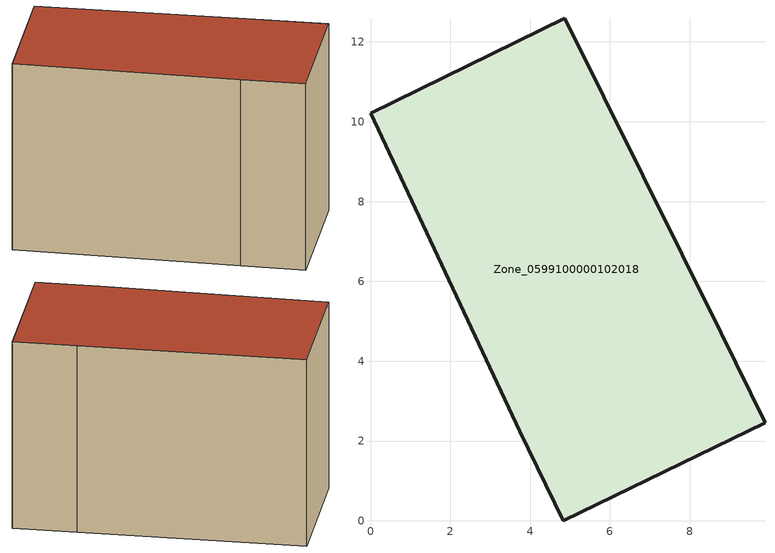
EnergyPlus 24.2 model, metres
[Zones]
Zone_0599100000102018
 floor ground (C_G): 0,10.22 4.87,12.6 8.79,4.71 9.88,2.46 4.84,0 3.74,2.25 z0
 wall outside (C_F): 3.74,2.25 4.84,0 9.88,2.46 8.79,4.71 4.87,12.6 0,10.22 3.74,2.25 z0:7.75
 roof outside (C_R): 4.87,12.6 0,10.22 3.74,2.25 4.84,0 9.88,2.46 8.79,4.71 z7.75
[BUILDING]
Pand.0599100000102018: North Axis=0; Terrain=City; Loads Convergence Tolerance Value=0.04; Temperature Convergence Tolerance Value=0.4; Solar Distribution=FullExterior; Maximum Number of Warmup Days=25; Minimum Number of Warmup Days=1
[Site:Location]
Rotterdam.The.Hague.AP_ZH_NLD Design_Conditions: Latitude=51.96; Longitude=4.45; Time Zone=1; Elevation=-4.5
[SITE:GROUNDTEMPERATURE:BUILDINGSURFACE]
18, 18, 18, 18, 18, 18, 18, 18, 18, 18, 18, 18
[MATERIAL] Thermal Absorptance=0.9; Solar Absorptance=0.7; Visible Absorptance=0.7
Name | Roughness | Thickness | Conductivity | Density | Specific Heat
G.TC.1975-1991 | MediumSmooth | 0.15 | 0.288461 | 540 | 1210
F.TC.1975-1991 | Rough | 0.3 | 0.230769 | 1920 | 840
R.TC.1975-1991 | MediumRough | 0.2 | 0.153846 | 1500 | 1000
[CONSTRUCTION]
C_G: G.TC.1975-1991
C_F: F.TC.1975-1991
C_R: R.TC.1975-1991
[ZONE]
Zone_0599100000102018: Type=1; Multiplier=1; Ceiling Height=Autocalculate; Volume=Autocalculate; Floor Area=autocalculate; Part of Total Floor Area=Yes
[ZONEINFILTRATION:DESIGNFLOWRATE]
Infil_Zone_0599100000102018: Zone or ZoneList or Space or SpaceList=Zone_0599100000102018; Schedule=AlwaysOn; Design Flow Rate Calculation Method=Flow/Area; Flow Rate per Floor Area=0.003; Constant Term Coefficient=1; Temperature Term Coefficient=0; Velocity Term Coefficient=0; Velocity Squared Term Coefficient=0
[HVACTEMPLATE:ZONE:IDEALLOADSAIRSYSTEM]
Zone_0599100000102018: Maximum Heating Supply Air Temperature=50; Minimum Cooling Supply Air Temperature=13; Maximum Heating Supply Air Humidity Ratio=0.0156; Minimum Cooling Supply Air Humidity Ratio=0.0077; Heating Limit=NoLimit; Cooling Limit=NoLimit; Dehumidification Control Type=ConstantSensibleHeatRatio; Cooling Sensible Heat Ratio=0.7; Dehumidification Setpoint=60; Humidification Control Type=None; Humidification Setpoint=30; Outdoor Air Method=None; Outdoor Air Flow Rate per Person=0.00944; Outdoor Air Flow Rate per Zone Floor Area=0; Outdoor Air Flow Rate per Zone=0; Demand Controlled Ventilation Type=None; Outdoor Air Economizer Type=NoEconomizer; Heat Recovery Type=None; Sensible Heat Recovery Effectiveness=0.7; Latent Heat Recovery Effectiveness=0.65
[ZONECONTROL:THERMOSTAT]
ThermostatControl_Zone_0599100000102018: Zone or ZoneList=Zone_0599100000102018; Control Type Schedule=DualSetpointControlType; Control 1=Thermostat_Zone_0599100000102018; Temperature Difference Between Cutout And Setpoint=0
[THERMOSTATSETPOINT:DUALSETPOINT]
Thermostat_Zone_0599100000102018: Heating Setpoint Temperature Schedule=HeatingSetpoint_Zone_0599100000102018; Cooling Setpoint Temperature Schedule=CoolingSetpoint_Zone_0599100000102018
[SCHEDULE:COMPACT]
HeatingSetpoint_Zone_0599100000102018: Through: 12/31, For: AllDays, Until: 24:00, 21
CoolingSetpoint_Zone_0599100000102018: Through: 12/31, For: AllDays, Until: 24:00, 24
DualSetpointControlType: Through: 12/31, For: AllDays, Until: 24:00, 4
AlwaysOn: Through: 12/31, For: AllDays, Until: 24:00, 1
